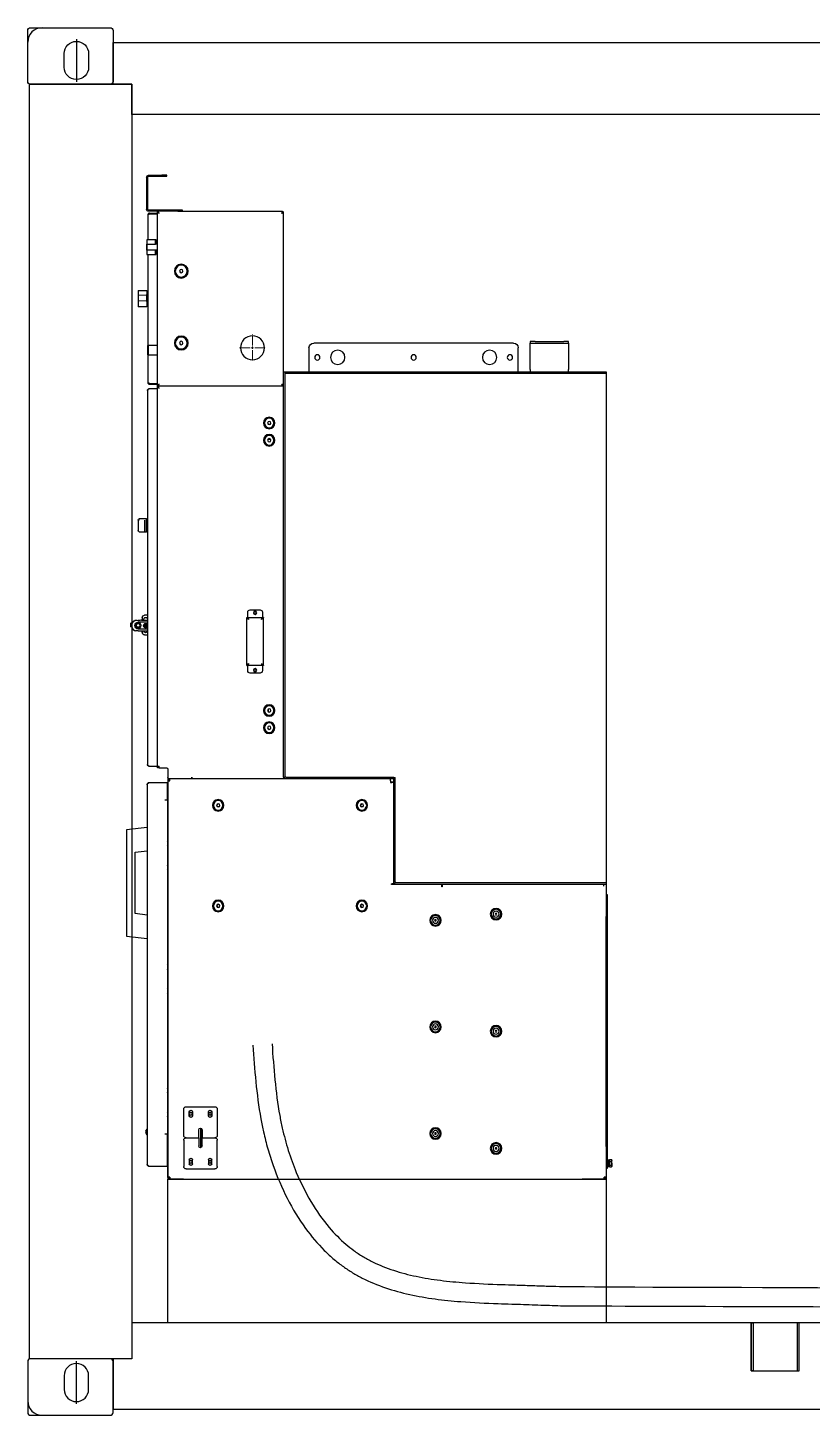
# Model space of a CAD drawing. Header units: millimetres. Extents: x 0 to 87554, y -20854 to 20404.
# Drawn here: x 18761 to 20399, y -11684 to -8788 of the extents above; entities that cross this region are included whole.
import ezdxf

# ---------------------------------------------------------------- set-up
doc = ezdxf.new("R2010")
doc.units = ezdxf.units.MM
doc.linetypes.add('CENTER2', pattern=[28.574999, 19.049999, -3.175, 3.175, -3.175])
doc.layers.get('0').update_dxf_attribs({"lineweight": 15})
for name, color, linetype, lineweight in [('AM_0', 7, 'Continuous', 30), ('THICK', 7, 'Continuous', 0), ('中心线', 1, 'CENTER2', 18)]:
    doc.layers.add(name, color=color, linetype=linetype, lineweight=lineweight)

# ---------------------------------------------------------------- blocks, each defined once
blk = doc.blocks.new('SW_CENTERMARKSYMBOL_0')
at = {"layer": '中心线', "color": 0}
for p, q in [((-5, 0), (-27.5, 0)), ((0, 0), (-2.5, 0)), ((0, 5), (0, 27.5)), ((0, 0), (0, 2.5)), ((0, 0), (0, -2.5)), ((0, 0), (2.5, 0)), ((5, 0), (27.5, 0)), ((0, -5), (0, -27.5))]:
    blk.add_line(p, q, dxfattribs=at)
blk = doc.blocks.new('yt4')
at = {"color": 87, "linetype": 'Continuous', "lineweight": 25}
for p, q in [((179, 385.5), (179, 387.5)), ((179, 387.5), (189, 387.5)), ((189, 385.5), (179, 385.5)), ((217, 387.5), (189, 387.5)), ((217, 385.5), (189, 385.5)), ((219, 383.5), (219, 316.5)), ((221, 383.5), (221, 316.5)), ((-65, -22.5), (-65, 310.4)), ((-65, 310.4), (-63, 310.4)), ((148.9, 312.5), (-62.9, 312.5)), ((-62.9, 312.5), (-62.9, 310.5)), ((146, 312.5), (146, 314.5)), ((146, 314.5), (156, 314.5)), ((156, 312.5), (148.9, 312.5)), ((156, 314.5), (217, 314.5)), ((156, 312.5), (217, 312.5)), ((196.9, 312), (196.9, 312.5)), ((199, 312.5), (199, -52.5)), ((199.2, 308.5), (199.2, 307)), ((214.7, 308.5), (199.2, 308.5)), ((214.7, 307), (199.2, 307)), ((199.2, 306.9), (199.2, 247.5)), ((214.7, 306.9), (199.2, 306.9)), ((214.7, 308.5), (214.7, 307)), ((218.2, 305), (218.2, 252.5)), ((199, 243.5), (202, 243.5)), ((199.2, 247.5), (200.9, 247.5)), ((199.2, 247.5), (199.2, 243.5)), ((200.9, 243.5), (200.9, 252.5)), ((200.9, 252.5), (202.9, 252.5)), ((202.9, 243.5), (202, 243.5)), ((202.9, 252.5), (202.9, 243.5)), ((202.9, 252.5), (216.4, 252.5)), ((216.4, 243.5), (202.9, 243.5)), ((216.4, 252.5), (220.4, 252.5)), ((220.4, 243.5), (216.4, 243.5)), ((220, 231.5), (220, 243.5)), ((220.4, 252.5), (220.4, 243.5)), ((220.4, 231.5), (220.4, 243.5)), ((199, 231.5), (202, 231.5)), ((199.2, 231.5), (199.2, 227.5)), ((199.2, 227.5), (199.2, 32.5)), ((200.9, 227.5), (199.2, 227.5)), ((200.9, 222.5), (200.9, 231.5)), ((202.9, 222.5), (200.9, 222.5)), ((202, 231.5), (202.9, 231.5)), ((202.9, 231.5), (202.9, 222.5)), ((202.9, 231.5), (216.4, 231.5)), ((216.4, 222.5), (202.9, 222.5)), ((216.4, 231.5), (220.4, 231.5)), ((220.4, 222.5), (216.4, 222.5)), ((218.2, 222.5), (218.2, 32.5)), ((220.4, 231.5), (220.4, 222.5)), ((220.2, 145), (218.2, 145)), ((238.2, 147), (220.2, 147)), ((220.2, 147), (220.2, 137.8)), ((238.2, 147), (238.2, 137.6)), ((199.2, 139.5), (199, 139.5)), ((199.2, 120.5), (199, 120.5)), ((199, 120.2), (199.2, 120.2)), ((199, 120.1), (199.2, 120.1)), ((199.2, 120.1), (199, 120.1)), ((199, 119.9), (199.2, 119.9)), ((220.2, 125.8), (220.2, 137.8)), ((220.2, 125.1), (220.2, 125.8)), ((220.2, 124.4), (220.2, 125.1)), ((220.2, 124.4), (220.2, 113)), ((237.6, 137.4), (221.6, 137.9)), ((237.6, 125.4), (221.6, 125.9)), ((238.2, 137.6), (238.2, 137.3)), ((238.2, 137.3), (238.2, 125.4)), ((238.2, 125.4), (238.2, 125.1)), ((238.2, 125.1), (238.2, 124.4)), ((238.2, 124.4), (238.2, 113)), ((218.2, 115), (220.2, 115)), ((220.2, 113), (238.2, 113)), ((-660, 37.5), (-660, 40.5)), ((-660, 40.5), (-650, 40.5)), ((-650, 37.5), (-660, 37.5)), ((-660, 37.5), (-660, 36)), ((-660, 36), (-660, -18)), ((-590, 40.5), (-650, 40.5)), ((-590, 37.5), (-650, 37.5)), ((-590, 40.5), (-580, 40.5)), ((-580, 37.5), (-590, 37.5)), ((-580, 40.5), (-580, 37.5)), ((-580, 36), (-580, 37.5)), ((-580, -18), (-580, 36)), ((-545, 37.5), (-128, 37.5)), ((199.2, 32.5), (214.7, 32.5)), ((199.2, 32.5), (199.2, 12.5)), ((214.7, 32.5), (218.2, 32.5)), ((216.7, 12.5), (216.7, 32.5)), ((218.2, 12.5), (218.2, 32.5)), ((-555, -16.5), (-555, 27.5)), ((-118, 27.5), (-118, -16.5)), ((199.2, 12.5), (199.2, -46.9)), ((214.7, 12.5), (199.2, 12.5)), ((218.2, 12.5), (214.7, 12.5)), ((218.2, 12.5), (218.2, -45)), ((-738, -22.5), (-738, -25.5)), ((-68, -22.5), (-738, -22.5)), ((-68, -25.5), (-738, -25.5)), ((-738, -25.5), (-738, -1089.5)), ((-660, -22.5), (-660, -18)), ((-580, -18), (-580, -22.5)), ((-555, -22.5), (-555, -16.5)), ((-118, -16.5), (-118, -22.5)), ((-68, -22.5), (-68, -25.5)), ((-68, -866.5), (-68, -22.5)), ((-65, -22.5), (-68, -22.5)), ((-65, -866.5), (-65, -22.5)), ((199.2, -5.5), (199, -5.5)), ((199, -11.5), (199.2, -11.5)), ((-65, -50.4), (-63, -50.4)), ((-65, -52.5), (196.9, -52.5)), ((-65, -868.5), (-65, -56.5)), ((-62.9, -50.5), (-62.9, -52.5)), ((-62.9, -52.5), (196.9, -52.5)), ((196.9, -51.9), (196.6, -52.2)), ((196.9, -51.8), (196.9, -52.5)), ((196.9, -53.2), (196.9, -52.5)), ((199, -52.5), (197, -52.5)), ((197, -52.5), (199, -52.5)), ((199, -52.5), (199, -846)), ((199, -57.9), (215.5, -57.9)), ((214.7, -46.9), (199.2, -46.9)), ((199.2, -48.5), (199.2, -47)), ((214.7, -47), (199.2, -47)), ((214.7, -48.5), (199.2, -48.5)), ((214.7, -47), (214.7, -48.5)), ((199, -58), (215.5, -58)), ((219, -61.4), (219, -61.5)), ((219, -61.5), (219, -842.5)), ((-36.6, -132.5), (-33.4, -132.5)), ((-32.3, -163.5), (-37.7, -163.5)), ((-33.4, -162.5), (-36.6, -162.5)), ((220.5, -334.5), (219, -334.5)), ((219, -334.5), (220.5, -334.5)), ((220.5, -335.4), (219, -335.4)), ((221, -346.2), (221, -329.5)), ((221, -356.5), (221, -346.2)), ((235.5, -329), (221.5, -329)), ((225, -332.3), (225, -356.3)), ((238.5, -332), (238.5, -334.3)), ((238.5, -334.3), (238.5, -353.8)), ((219, -351.5), (220.5, -351.5)), ((219, -351.5), (220.5, -351.5)), ((221.5, -357), (235.5, -357)), ((235.5, -356.9), (224.5, -356.9)), ((238.5, -353.8), (238.5, -354)), ((4.9, -519.5), (-15.9, -519.5)), ((-23, -635.5), (-23, -535.5)), ((-23, -535.5), (-21, -535.5)), ((-20.9, -524.5), (-20.9, -533.5)), ((-20.9, -533.5), (-20.9, -535.5)), ((9.9, -535.5), (-20.9, -535.5)), ((-20.9, -536.2), (-20.9, -535.5)), ((9.9, -533.5), (9.9, -524.5)), ((9.9, -535.5), (9.9, -533.5)), ((9.9, -535.5), (9.9, -536.2)), ((12, -535.5), (10, -535.5)), ((12, -635.5), (12, -535.5)), ((219, -530.8), (225, -530.8)), ((231.5, -540.8), (219, -540.8)), ((219, -545.3), (238.5, -545.3)), ((230, -535.8), (230, -540.8)), ((247.9, -543.3), (248.3, -543.3)), ((250, -546.3), (250.4, -546.3)), ((253.5, -547), (250.1, -545.9)), ((250.7, -547), (253.5, -547)), ((252, -548), (252.4, -548)), ((252.4, -548), (252.4, -549.2)), ((252.4, -549.2), (253.8, -549.2)), ((253.5, -549.2), (253.5, -547)), ((253.8, -552.7), (253.8, -549.2)), ((238.5, -559.3), (219, -559.3)), ((219, -563.8), (231.5, -563.8)), ((225, -571.8), (219, -571.8)), ((226.6, -550.5), (219.1, -550.5)), ((219.1, -552), (226.5, -552)), ((220, -554), (226, -554)), ((226.5, -552), (226.9, -552)), ((230, -563.8), (230, -566.8)), ((247.9, -561.3), (248.3, -561.3)), ((250, -558.3), (250.4, -558.3)), ((251.4, -555.7), (253.5, -555)), ((251.5, -555), (253.5, -555)), ((252, -554), (252.4, -554)), ((252.4, -552.7), (252.4, -554)), ((253.8, -552.7), (252.4, -552.7)), ((253.5, -555), (253.5, -552.7)), ((-23, -635.5), (-21, -635.5)), ((-20.9, -635), (-20.9, -635.5)), ((-20.9, -635.5), (9.9, -635.5)), ((-20.9, -635.5), (-20.9, -637.5)), ((9.9, -635.5), (9.9, -635)), ((9.9, -637.5), (9.9, -635.5)), ((12, -635.5), (10, -635.5)), ((-20.9, -637.5), (-20.9, -646.5)), ((-15.9, -651.5), (4.9, -651.5)), ((9.9, -646.5), (9.9, -637.5)), ((-33, -726.8), (-33, -732.2)), ((-65, -868.5), (-65, -872.5)), ((126.5, -868.5), (126.6, -868.5)), ((126.5, -872.5), (126.5, -868.5)), ((126.6, -868.5), (126.6, -872.5)), ((176.5, -852), (176.5, -869.5)), ((195, -849), (179.5, -849)), ((195, -849), (195, -846)), ((199, -846), (195, -846)), ((197.5, -847.4), (195, -847.4)), ((195, -847.5), (197.5, -847.5)), ((195, -849), (197.5, -849)), ((215.5, -846), (199, -846)), ((-295, -869.5), (-298, -869.5)), ((-298, -1086.5), (-298, -869.5)), ((-295, -1086.5), (-295, -869.5)), ((-295, -869.5), (-71, -869.5)), ((-295, -869.5), (-295, -872.5)), ((-295, -872.5), (-71, -872.5)), ((-295, -879.4), (-290, -879.4)), ((-295, -879.5), (-291, -879.5)), ((-288, -879.5), (-291, -879.5)), ((-290, -879.4), (-288, -879.4)), ((-288, -876.5), (-288, -872.5)), ((-288, -876.5), (-288, -879.5)), ((-71, -872.5), (126.6, -872.5)), ((-65, -872.5), (126.5, -872.5)), ((126.6, -869.4), (126.5, -869.4)), ((126.6, -872.5), (173.5, -872.5)), ((172.5, -876.5), (172.5, -872.5)), ((172.5, -874.5), (174.4, -874.5)), ((176.5, -876.5), (172.5, -876.5)), ((174.4, -874.5), (174.4, -872.5)), ((174.5, -873), (174.4, -873)), ((174.5, -872.5), (174.5, -876.5)), ((174.5, -872.5), (176.5, -872.5)), ((176.5, -872.5), (176.5, -876.5)), ((176.5, -876.5), (176.5, -1703.5)), ((177.5, -915.9), (177.5, -880.4)), ((177.5, -880.4), (216, -880.4)), ((220, -884.4), (220, -1676.4)), ((176.5, -918.5), (177.5, -918.5)), ((177.5, -920.5), (176.5, -920.5)), ((182.5, -915.9), (177.5, -915.9)), ((177.5, -916.4), (177.5, -1613.4)), ((177.5, -916.4), (179.6, -916.4)), ((179.6, -916.4), (182.5, -916.4)), ((182.5, -916.4), (182.5, -915.9)), ((220, -973.4), (263, -978.4)), ((263, -978.4), (263, -1200.4)), ((177.5, -1003.2), (176.5, -1001.3)), ((176.5, -1013.7), (177.5, -1011.8)), ((177.5, -1020), (176.5, -1020)), ((245, -1025.4), (220, -1022.4)), ((245, -1153.4), (245, -1025.4)), ((176.5, -1045), (177.5, -1045)), ((177.5, -1053.2), (176.5, -1051.3)), ((176.5, -1063.7), (177.5, -1061.8)), ((-738.1, -1096.5), (-738.1, -1133.5)), ((-738, -1089.5), (-738, -1092.5)), ((-738, -1089.5), (-301, -1089.5)), ((-738, -1092.5), (-738, -1703.5)), ((-738, -1092.5), (-301, -1092.5)), ((-734, -1092.5), (-733, -1092.5)), ((-733, -1092.5), (-733, -1096.5)), ((-396, -1092.5), (-396, -1096.5)), ((-396, -1096.5), (-396, -1097.5)), ((-396, -1097.5), (-395, -1097.5)), ((-395, -1096.6), (-395.9, -1097.5)), ((-395, -1097.5), (-395, -1092.5)), ((-395, -1092.5), (-290, -1092.5)), ((-295, -1091.5), (-295, -1086.5)), ((-295, -1092.5), (-295, -1091.5)), ((-295, -1091.5), (-291, -1091.5)), ((-290, -1091.5), (-291, -1091.5)), ((-290, -1092.5), (-290, -1091.5)), ((-741.1, -1114.5), (-738.1, -1114.5)), ((-741.1, -1159.6), (-741.1, -1114.5)), ((-738.1, -1133.5), (-738.1, -1159.6)), ((-738.1, -1140.4), (-738, -1141.1)), ((220, -1156.4), (245, -1153.4)), ((-738.1, -1159.6), (-741.1, -1159.6)), ((-741.1, -1639.5), (-741.1, -1159.6)), ((-738.1, -1639.5), (-738.1, -1159.6)), ((263, -1200.4), (220, -1205.4)), ((177.5, -1260.7), (176.5, -1258.8)), ((176.5, -1271.2), (177.5, -1269.3)), ((177.5, -1277.5), (176.5, -1277.5)), ((176.5, -1302.5), (177.5, -1302.5)), ((177.5, -1310.7), (176.5, -1308.8)), ((176.5, -1321.2), (177.5, -1319.3)), ((177.5, -1518.2), (176.5, -1516.3)), ((176.5, -1528.7), (177.5, -1526.8)), ((73.5, -1561.5), (73.5, -1616.5)), ((138.5, -1556.5), (78.5, -1556.5)), ((143.5, -1616.5), (143.5, -1561.5)), ((177.5, -1535), (176.5, -1535)), ((176.5, -1560), (177.5, -1560)), ((85, -1567.5), (85, -1575.5)), ((92, -1575.5), (92, -1567.5)), ((125, -1567.5), (125, -1575.5)), ((132, -1575.5), (132, -1567.5)), ((177.5, -1568.2), (176.5, -1566.3)), ((176.5, -1578.7), (177.5, -1576.8)), ((105, -1621.5), (78.5, -1621.5)), ((105, -1604.5), (105, -1621.5)), ((105, -1638.5), (105, -1621.5)), ((105.5, -1640.3), (105.5, -1606.5)), ((107.5, -1601.5), (107.5, -1601.1)), ((107.5, -1641.5), (107.5, -1601.5)), ((112, -1621.5), (112, -1604.5)), ((112, -1621.5), (112, -1638.5)), ((138.5, -1621.5), (112, -1621.5)), ((179.6, -1613.4), (177.5, -1613.4)), ((177.5, -1680.4), (177.5, -1613.9)), ((177.5, -1613.9), (182.5, -1613.9)), ((182.5, -1613.4), (179.6, -1613.4)), ((182.5, -1613.9), (182.5, -1613.4)), ((222.4, -1607.6), (220, -1603.2)), ((220, -1615.6), (222.4, -1611.2)), ((222.4, -1607.6), (222.4, -1611.2)), ((-741.1, -1684.6), (-741.1, -1639.5)), ((-741.1, -1639.5), (-738.1, -1639.5)), ((-738.1, -1639.5), (-738.1, -1665.5)), ((73.5, -1681.5), (73.5, -1626.5)), ((107.5, -1641.9), (107.5, -1641.5)), ((143.5, -1626.5), (143.5, -1681.5)), ((176.5, -1632.5), (177.5, -1632.5)), ((176.5, -1632.6), (177.5, -1632.6)), ((176.5, -1634.6), (177.5, -1634.6)), ((176.6, -1703.6), (176.6, -1638.7)), ((-749.7, -1667), (-750.1, -1668.1)), ((-750.1, -1668.9), (-749.7, -1667)), ((-750.1, -1668.1), (-750.1, -1668.9)), ((-749.7, -1670.8), (-750.1, -1668.9)), ((-750.1, -1674.6), (-750.1, -1668.9)), ((-750.1, -1674.6), (-750.1, -1680.2)), ((-750.1, -1680.2), (-749.7, -1678.3)), ((-745.4, -1667), (-749.7, -1667)), ((-745.4, -1670.8), (-749.7, -1670.8)), ((-745.4, -1678.3), (-749.7, -1678.3)), ((-745.4, -1667), (-745.4, -1670.8)), ((-744.8, -1668.8), (-745.4, -1668.2)), ((-745.4, -1670.8), (-745.4, -1678.3)), ((-745.4, -1678.3), (-745.4, -1682.1)), ((-744.8, -1668.1), (-744.8, -1668.2)), ((-744.8, -1681), (-744.8, -1668.2)), ((-741.1, -1666.6), (-742.7, -1666.6)), ((-742.7, -1674.6), (-742.7, -1666.6)), ((-742.7, -1682.6), (-742.7, -1674.6)), ((-738, -1659), (-738.1, -1659.6)), ((-738.1, -1665.5), (-738.1, -1703.6)), ((85, -1675.5), (85, -1667.5)), ((92, -1667.5), (92, -1675.5)), ((125, -1675.5), (125, -1667.5)), ((132, -1667.5), (132, -1675.5)), ((-749.7, -1682.1), (-750.1, -1680.2)), ((-750.1, -1680.2), (-750.1, -1681.1)), ((-750.1, -1681.1), (-749.7, -1682.1)), ((-745.4, -1682.1), (-749.7, -1682.1)), ((-745.4, -1680.9), (-744.8, -1680.3)), ((-744.8, -1681), (-742.7, -1681)), ((-742.7, -1682.6), (-741.1, -1682.6)), ((-738.1, -1684.6), (-741.1, -1684.6)), ((-738, -1703.5), (-734, -1703.5)), ((-738, -1703.5), (-738, -1707.5)), ((-736, -1707.5), (-738, -1707.5)), ((-736, -1707.5), (-736, -1703.5)), ((-736, -1707.1), (-735.9, -1707.1)), ((-735.9, -1705.5), (-735.9, -1707.5)), ((-734, -1705.5), (-735.9, -1705.5)), ((-734, -1707.5), (-735.9, -1707.5)), ((-734.7, -1707.5), (-734.1, -1707.6)), ((-734.1, -1707.6), (-688.1, -1707.6)), ((-734, -1707.5), (-734, -1703.5)), ((172.5, -1707.5), (-734, -1707.5)), ((-688.1, -1707.6), (-688.1, -1707.5)), ((138.5, -1686.5), (78.5, -1686.5)), ((138.6, -1707.6), (138.6, -1707.5)), ((143.6, -1707.6), (138.6, -1707.6)), ((143.6, -1707.6), (172.6, -1707.6)), ((172.5, -1703.5), (172.5, -1707.5)), ((172.5, -1703.5), (176.5, -1703.5)), ((172.5, -1705.5), (174.4, -1705.5)), ((172.5, -1707.5), (174.4, -1707.5)), ((173.5, -1705.4), (173.5, -1704.5)), ((174.4, -1705.5), (174.4, -1707.5)), ((174.4, -1707.2), (174.5, -1707.1)), ((174.4, -1707.5), (174.5, -1707.5)), ((174.5, -1703.5), (174.5, -1707.5)), ((174.5, -1707.5), (176.5, -1707.5)), ((176.5, -1703.5), (176.5, -1707.5)), ((216, -1680.4), (177.5, -1680.4))]:
    blk.add_line(p, q, dxfattribs=at)
at = {"color": 87, "linetype": 'Continuous', "lineweight": 25, "flags": 128}
for points in [[(-61, 308.5), (-61, 308.5)], [(-62.4, -49.9), (-62.4, -49.9), (-62.2, -50.1)], [(-61, -48.5), (-61, -48.5)], [(220.8, -334.4), (220.8, -334.4), (220.7, -334.4)], [(176.5, -917.9), (177, -918.1), (177.5, -918.3)], [(-738, -1095.6), (-738, -1095.7), (-738.1, -1096.5)], [(177.5, -1634.9), (177.1, -1635), (176.5, -1635.3)], [(-738.1, -1703.6), (-738, -1704.3), (-738, -1704.4)], [(172.6, -1707.6), (173.4, -1707.5), (173.5, -1707.5)], [(176.5, -1704.5), (176.5, -1704.4), (176.6, -1703.6)]]:
    blk.add_lwpolyline(points, dxfattribs=at)
at = {"color": 87, "linetype": 'Continuous', "lineweight": 25}
for centre, radius in [((148.5, 187.5), 14.5), ((148.5, 187.5), 12.5), ((148.5, 187.5), 3.5), ((0, 27.5), 25), ((148.5, 37.5), 14.5), ((148.5, 37.5), 12.5), ((148.5, 37.5), 3.5), ((-537.5, 7.5), 5.5), ((-495, 7.5), 15), ((-336.5, 7.5), 5.5), ((-178, 7.5), 15), ((-135.5, 7.5), 5.5), ((-35, -129.5), 12), ((-35, -129.5), 10), ((-35, -129.5), 3.4), ((-35, -165.5), 12), ((-35, -165.5), 10), ((-35, -165.5), 3.4), ((-5.5, -525.5), 3.5), ((-5.5, -525.5), 2.65), ((238.5, -552.3), 6), ((238.5, -552.3), 4.5), ((238.5, -552.3), 4), ((-5.5, -645.5), 3.5), ((-5.5, -645.5), 2.65), ((-35, -729.5), 12), ((-35, -729.5), 10), ((-35, -729.5), 3.4), ((-35, -765.5), 12), ((-35, -765.5), 10), ((-35, -765.5), 3.4), ((-228.5, -927.5), 12), ((-228.5, -927.5), 10), ((-228.5, -927.5), 3.4), ((71.5, -927.5), 12), ((71.5, -927.5), 10), ((71.5, -927.5), 3.4), ((-228.5, -1137.5), 12), ((-228.5, -1137.5), 10), ((71.5, -1137.5), 12), ((71.5, -1137.5), 10), ((-508.5, -1154.5), 12), ((-508.5, -1154.5), 10), ((-508.5, -1154.5), 6.17), ((-508.5, -1154.5), 1.8), ((-382, -1167.5), 12), ((-382, -1167.5), 10), ((-228.5, -1137.5), 3.4), ((71.5, -1137.5), 3.4), ((-382, -1167.5), 6.18), ((-382, -1167.5), 1.8), ((-508.5, -1399), 12), ((-508.5, -1399), 10), ((-382, -1390), 12), ((-382, -1390), 10), ((-382, -1390), 6.18), ((-382, -1390), 1.8), ((-508.5, -1399), 6.18), ((-508.5, -1399), 1.8), ((88.5, -1571.5), 2.65), ((128.5, -1571.5), 2.65), ((-382, -1612.5), 12), ((-382, -1612.5), 10), ((-382, -1612.5), 6.17), ((-382, -1612.5), 1.8), ((-508.5, -1643.5), 12), ((-508.5, -1643.5), 10), ((-508.5, -1643.5), 6.17), ((-508.5, -1643.5), 1.8), ((88.5, -1671.5), 2.65), ((128.5, -1671.5), 2.65)]:
    blk.add_circle(centre, radius, dxfattribs=at)
for centre, radius, start, end in [((217, 383.5), 4, 0, 90), ((217, 383.5), 2, 0, 90), ((-61, 308.5), 4, 119.4109, 150.5273), ((217, 316.5), 2, 270, 0), ((217, 316.5), 4, 270, 0), ((221.2, 131.8), 6.09, 85.6985, 99.0332), ((221.2, 119.8), 6.09, 85.6985, 99.0332), ((237.7, 135.5), 1.9, 75.4085, 93.2095), ((237.7, 123.5), 1.9, 75.4085, 93.2095), ((-545, 27.5), 10, 90, 180), ((-128, 27.5), 10, 0, 90), ((-61, -48.5), 4, 209.4109, 240.5273), ((221.5, -329.5), 0.5, 90, 180), ((235.5, -332), 3, 0, 90), ((220.5, -352), 0.5, 63.7767, 90), ((220.5, -352), 0.5, 0, 40.1765), ((221.5, -356.5), 0.5, 180, 270), ((235.5, -354), 3, 270, 0), ((-15.9, -524.5), 5, 90, 180), ((4.9, -524.5), 5, 0, 90), ((223, -539.3), 4, 90, 202.5004), ((222.5, -552.3), 4.75, 270, 137.4631), ((222.5, -552.3), 4.5, 218.9424, 90), ((222.5, -552.3), 4.5, 90, 141.0576), ((223, -551.3), 4, 135.4308, 352.8152), ((223, -539.3), 4, 337.4996, 90), ((225, -535.8), 5, 0, 90), ((238, -512.6), 29, 256.941, 270.9691), ((238.5, -552.3), 7, 270.0003, 90), ((238.5, -552.3), 13, 297.7958, 62.2042), ((238.5, -552.3), 13.3, 26.8161, 42.5857), ((238.5, -552.3), 13.3, 333.1839, 26.8161), ((240.5, -542), 13, 326.9648, 332.5136), ((240.5, -542), 13.3, 325.7408, 333.1839), ((222.5, -552.3), 4.75, 222.5369, 270), ((223, -563.3), 4, 187.6251, 352.3749), ((225, -566.8), 5, 270, 0), ((238, -592.1), 29, 89.0308, 103.059), ((238.5, -552.3), 13.3, 317.4143, 333.1839), ((240.5, -560), 13, 27.4864, 30.0751), ((240.5, -560), 13.3, 26.8161, 31.9513), ((-15.9, -646.5), 5, 180, 270), ((4.9, -646.5), 5, 270, 0), ((-71, -866.5), 3, 270, 0), ((-71, -866.5), 6, 270, 0), ((179.5, -852), 3, 90, 180), ((197.5, -847.5), 1.55, 270, 69.3065), ((197.5, -847.5), 0.05, 270, 90), ((172.5, -876.5), 2, 0, 90), ((173.5, -869.5), 3, 270, 0), ((-230, -927.4), 3.5, 0, 69.906), ((70, -927.4), 3.5, 0, 69.9061), ((178.5, -914.4), 2, 180, 270), ((-230, -927.4), 3.5, 282.4658, 0), ((70, -927.4), 3.5, 282.4657, 0), ((-301, -1086.5), 6, 270, 0), ((-301, -1086.5), 3, 270, 0), ((-230, -1137.4), 3.5, 282.4661, 0), ((-230, -1137.4), 3.5, 0, 69.9057), ((70, -1137.4), 3.5, 282.4658, 0), ((70, -1137.4), 3.5, 0, 69.9061), ((78.5, -1561.5), 5, 90, 180), ((138.5, -1561.5), 5, 0, 90), ((88.5, -1567.5), 3.5, 0, 180), ((88.5, -1575.5), 3.5, 180, 0), ((128.5, -1567.5), 3.5, 0, 180), ((128.5, -1575.5), 3.5, 180, 0), ((78.5, -1616.5), 5, 180, 270), ((78.5, -1626.5), 5, 90, 180), ((108.5, -1604.5), 3.5, 0, 180), ((102.5, -1606.5), 3, 0, 33.5573), ((108.5, -1606.5), 3, 109.4712, 180), ((138.5, -1616.5), 5, 270, 0), ((138.5, -1626.5), 5, 0, 90), ((108.5, -1638.5), 3.5, 180, 0), ((178.6, -1638.7), 2, 123.367, 180), ((88.5, -1667.5), 3.5, 0, 180), ((88.5, -1675.5), 3.5, 180, 0), ((128.5, -1667.5), 3.5, 0, 180), ((128.5, -1675.5), 3.5, 180, 0), ((-734.1, -1703.6), 2, 198.1949, 257.1614), ((-732, -1701.5), 4, 210, 240), ((78.5, -1681.5), 5, 180, 270), ((138.5, -1681.5), 5, 270, 0), ((170.5, -1701.5), 4, 300, 330), ((172.6, -1703.6), 2, 288.1949, 341.8051)]:
    blk.add_arc(centre, radius, start, end, dxfattribs=at)
for centre, major_axis, ratio, start_param, end_param in [((240, -546.1), (29, 0), 0.333333, 4.584077, 4.729306), ((-742.7, -1674.6), (11.2, 0), 0.57735, 1.570796, 1.760193), ((-744.8, -1674.6), (11.2, 0), 0.57735, 1.476541, 1.570796)]:
    blk.add_ellipse(centre, major_axis=major_axis, ratio=ratio, start_param=start_param, end_param=end_param, dxfattribs=at)
for points, knots in [([(-61, 308.5), (-61.5, 308.7), (-62.5, 309.2), (-63.8, 309.9), (-64.7, 310.3), (-65, 310.4), (-65, 310.4), (-65, 310.4)], [0, 0, 0, 0, 0.251059, 0.500572, 0.731831, 0.931564, 1, 1, 1, 1]), ([(-61, 308.5), (-61.3, 308.8), (-61.8, 309.3), (-62.4, 309.9), (-62.8, 310.2), (-63, 310.4), (-63, 310.4), (-63, 310.4)], [0, 0, 0, 0, 0.339008, 0.562761, 0.737397, 0.91269, 1, 1, 1, 1]), ([(-62.9, 312.5), (-62.9, 312.5), (-62.9, 312.4), (-62.8, 312.2), (-62.6, 311.8), (-62.3, 311.1), (-61.8, 310.1), (-61.3, 309.1), (-61, 308.5)], [0, 0, 0, 0, 0.133551, 0.261133, 0.383398, 0.501077, 0.708285, 1, 1, 1, 1]), ([(-62.9, 310.5), (-62.9, 310.5), (-62.9, 310.5), (-62.8, 310.3), (-62.6, 310.1), (-62.3, 309.8), (-61.8, 309.3), (-61.3, 308.8), (-61, 308.5)], [0, 0, 0, 0, 0.118005, 0.233085, 0.347311, 0.462826, 0.680232, 1, 1, 1, 1]), ([(199, 312.5), (198.9, 312.2), (198.8, 311.5), (197.9, 310.5), (196.5, 309.5), (195.5, 308.8), (195, 308.5)], [0, 0, 0, 0, 0.2546461, 0.5095426, 0.7644403, 1, 1, 1, 1]), ([(195, 308.5), (195.2, 309), (195.5, 310.1), (196, 311.4), (196.4, 312.3), (196.7, 312.4), (196.9, 312.5)], [0, 0, 0, 0, 0.249994, 0.499998, 0.750001, 1, 1, 1, 1]), ([(197, 312.5), (196.9, 312), (196.8, 311.1), (196, 309.8), (195.3, 308.9), (195, 308.5)], [0, 0, 0, 0, 0.348133, 0.697536, 1, 1, 1, 1]), ([(195, 308.5), (195.2, 308.8), (195.5, 309.3), (195.9, 309.8), (196.1, 310), (196.1, 310.1)], [0, 0, 0, 0, 0.414473, 0.828977, 1, 1, 1, 1]), ([(214.7, 308.5), (215.1, 308.5), (216, 308.4), (217.2, 307.6), (218, 306.4), (218.1, 305.5), (218.2, 305)], [0, 0, 0, 0, 0.236065, 0.490914, 0.745799, 1, 1, 1, 1]), ([(214.7, 307), (215.1, 307), (215.6, 306.9), (215.9, 306.6), (216, 306.4)], [0, 0, 0, 0, 0.690402, 1, 1, 1, 1]), ([(218.2, 305), (218.1, 305.2), (218, 305.5), (217.2, 306), (216.1, 306.4), (215.2, 306.7), (214.7, 306.9)], [0, 0, 0, 0, 0.250006, 0.499997, 0.749994, 1, 1, 1, 1]), ([(-65, -50.4), (-65, -50.4), (-64.9, -50.4), (-64.6, -50.2), (-63.8, -49.9), (-62.9, -49.4), (-61.9, -49), (-61.3, -48.7), (-61, -48.5)], [0, 0, 0, 0, 0.1423, 0.272829, 0.499434, 0.697797, 0.835971, 1, 1, 1, 1]), ([(-63, -50.4), (-63, -50.4), (-63, -50.4), (-62.8, -50.2), (-62.6, -50.1), (-62.3, -49.8), (-61.8, -49.3), (-61.3, -48.8), (-61, -48.5)], [0, 0, 0, 0, 0.126474, 0.244617, 0.355888, 0.462064, 0.67059, 1, 1, 1, 1]), ([(-61, -48.5), (-61.1, -49), (-61.4, -49.9), (-61.9, -51.2), (-62.3, -52.1), (-62.7, -52.5), (-62.9, -52.5), (-62.9, -52.5)], [0, 0, 0, 0, 0.224623, 0.44927, 0.673932, 0.898579, 1, 1, 1, 1]), ([(-61, -48.5), (-61.2, -48.8), (-61.5, -49.3), (-62, -50), (-62.5, -50.4), (-62.8, -50.5), (-62.9, -50.5)], [0, 0, 0, 0, 0.2772969, 0.5297119, 0.7820647, 1, 1, 1, 1]), ([(196.9, -52.5), (196.8, -52.5), (196.5, -52.4), (196, -51.6), (195.6, -50.5), (195.3, -49.4), (195.1, -48.7), (195, -48.5)], [0, 0, 0, 0, 0.224325, 0.448684, 0.67304, 0.897407, 1, 1, 1, 1]), ([(195, -48.5), (195.5, -48.8), (196.6, -49.5), (197.9, -50.5), (198.8, -51.5), (198.9, -52.2), (199, -52.5)], [0, 0, 0, 0, 0.249993, 0.499995, 0.75, 1, 1, 1, 1]), ([(195, -48.5), (195.3, -48.8), (195.8, -49.5), (196.4, -50.5), (196.9, -51.5), (197, -52.2), (197, -52.5)], [0, 0, 0, 0, 0.249999, 0.5, 0.750001, 1, 1, 1, 1]), ([(196.1, -50.1), (196.1, -50), (195.8, -49.8), (195.4, -49.2), (195.1, -48.7), (195, -48.5)], [0, 0, 0, 0, 0.221338, 0.637638, 1, 1, 1, 1]), ([(195, -56.5), (195.1, -56), (195.4, -55.1), (195.9, -53.9), (196.3, -52.9), (196.6, -52.5), (196.8, -52.5), (196.9, -52.5)], [0, 0, 0, 0, 0.224323, 0.448684, 0.673049, 0.897405, 1, 1, 1, 1]), ([(199, -52.5), (198.9, -52.8), (198.8, -53.5), (197.9, -54.5), (196.6, -55.5), (195.5, -56.2), (195, -56.5)], [0, 0, 0, 0, 0.249998, 0.500005, 0.750007, 1, 1, 1, 1]), ([(197, -52.5), (197, -52.8), (196.9, -53.5), (196.4, -54.5), (195.8, -55.5), (195.3, -56.2), (195, -56.5)], [0, 0, 0, 0, 0.249994, 0.5, 0.750001, 1, 1, 1, 1]), ([(195, -56.5), (195.2, -56.2), (195.5, -55.7), (195.9, -55.1), (196.1, -54.9), (196.1, -54.9)], [0, 0, 0, 0, 0.463365, 0.881533, 1, 1, 1, 1]), ([(218.2, -45), (218.2, -45.4), (218.1, -46.3), (217.3, -47.5), (216.1, -48.3), (215.2, -48.4), (214.7, -48.5)], [0, 0, 0, 0, 0.238478, 0.493327, 0.748218, 1, 1, 1, 1]), ([(214.7, -46.9), (215.2, -46.7), (216.1, -46.4), (217.2, -45.9), (218, -45.5), (218.1, -45.2), (218.2, -45)], [0, 0, 0, 0, 0.250005, 0.500004, 0.749995, 1, 1, 1, 1]), ([(216, -46.4), (215.9, -46.5), (215.6, -46.9), (215.1, -47), (214.7, -47)], [0, 0, 0, 0, 0.244674, 1, 1, 1, 1]), ([(215.5, -58), (216, -58.3), (216.9, -58.9), (218, -59.8), (218.8, -60.6), (218.9, -61.2), (219, -61.5)], [0, 0, 0, 0, 0.250006, 0.500007, 0.750002, 1, 1, 1, 1]), ([(219, -61.5), (219, -61.1), (218.9, -60.3), (218.2, -59.2), (217.2, -58.4), (216.2, -58), (215.7, -58), (215.5, -58)], [0, 0, 0, 0, 0.227182, 0.45442, 0.681668, 0.908922, 1, 1, 1, 1]), ([(220.5, -334.5), (220.5, -334.5), (220.6, -334.5), (220.7, -334.5), (220.8, -334.4), (220.9, -334.3), (221, -334.2), (221, -334.1), (221, -334)], [0, 0, 0, 0, 0.136363, 0.199773, 0.365084, 0.592455, 0.801506, 1, 1, 1, 1]), ([(221, -335.1), (221, -335.1), (221, -335.2), (221, -335.2), (220.8, -335.3), (220.7, -335.3), (220.6, -335.4), (220.5, -335.4), (220.5, -335.4)], [0, 0, 0, 0, 0.178086, 0.45202, 0.635639, 0.800974, 0.961063, 1, 1, 1, 1]), ([(221, -334), (221, -334.1), (221, -334.2), (220.9, -334.3), (220.8, -334.4), (220.7, -334.5), (220.7, -334.5)], [0, 0, 0, 0, 0.274931, 0.564488, 0.879406, 1, 1, 1, 1]), ([(235.5, -331.3), (235.6, -331.3), (236.1, -331.3), (237, -331.6), (237.8, -332.3), (238.4, -333.2), (238.5, -333.9), (238.5, -334.3)], [0, 0, 0, 0, 0.093074, 0.30299, 0.527694, 0.765107, 1, 1, 1, 1]), ([(221, -352), (221, -351.9), (221, -351.8), (220.9, -351.7), (220.8, -351.6), (220.7, -351.6), (220.7, -351.6)], [0, 0, 0, 0, 0.275751, 0.566287, 0.88215, 1, 1, 1, 1]), ([(-23, -535.5), (-22.9, -535.8), (-22.8, -536.5), (-21.9, -537.5), (-20.6, -538.5), (-19.5, -539.2), (-19, -539.5)], [0, 0, 0, 0, 0.250001, 0.499997, 0.749999, 1, 1, 1, 1]), ([(-21, -535.5), (-21, -535.8), (-20.9, -536.5), (-20.4, -537.5), (-19.8, -538.5), (-19.3, -539.2), (-19, -539.5)], [0, 0, 0, 0, 0.249999, 0.499998, 0.749993, 1, 1, 1, 1]), ([(-19, -539.5), (-19.1, -539), (-19.4, -538.1), (-19.9, -536.9), (-20.3, -535.9), (-20.6, -535.5), (-20.8, -535.5), (-20.9, -535.5)], [0, 0, 0, 0, 0.2243237, 0.4486838, 0.6730434, 0.8973973, 1, 1, 1, 1]), ([(-19, -539.5), (-19.2, -539.2), (-19.5, -538.7), (-19.9, -538.1), (-20.1, -537.9), (-20.2, -537.9)], [0, 0, 0, 0, 0.456178, 0.867827, 1, 1, 1, 1]), ([(9.9, -535.5), (9.8, -535.5), (9.5, -535.6), (9, -536.4), (8.6, -537.5), (8.3, -538.6), (8.1, -539.3), (8, -539.5)], [0, 0, 0, 0, 0.224319, 0.448684, 0.673045, 0.897402, 1, 1, 1, 1]), ([(8, -539.5), (8.3, -539.2), (8.8, -538.5), (9.4, -537.5), (9.9, -536.5), (10, -535.8), (10, -535.5)], [0, 0, 0, 0, 0.249996, 0.499995, 0.749998, 1, 1, 1, 1]), ([(8, -539.5), (8.5, -539.2), (9.6, -538.5), (10.9, -537.5), (11.8, -536.5), (11.9, -535.8), (12, -535.5)], [0, 0, 0, 0, 0.250003, 0.500007, 0.749997, 1, 1, 1, 1]), ([(9.2, -537.9), (9.1, -538), (8.8, -538.2), (8.4, -538.8), (8.1, -539.3), (8, -539.5)], [0, 0, 0, 0, 0.228104, 0.640755, 1, 1, 1, 1]), ([(244.6, -540.8), (243.6, -541), (241.6, -541.4), (239.5, -541.5), (238.5, -541.6)], [0, 0, 0, 0, 0.494812, 1, 1, 1, 1]), ([(238.5, -563.1), (239.5, -563.1), (241.6, -563.2), (243.6, -563.6), (244.6, -563.8)], [0, 0, 0, 0, 0.494139, 1, 1, 1, 1]), ([(-19, -631.5), (-19.5, -631.8), (-20.6, -632.5), (-21.9, -633.5), (-22.8, -634.5), (-22.9, -635.2), (-23, -635.5)], [0, 0, 0, 0, 0.254651, 0.509542, 0.764435, 1, 1, 1, 1]), ([(-19, -631.5), (-19.4, -632), (-20.1, -632.9), (-20.9, -634.2), (-21, -635.1), (-21, -635.5)], [0, 0, 0, 0, 0.348139, 0.697526, 1, 1, 1, 1]), ([(-20.9, -635.5), (-20.7, -635.4), (-20.4, -635.3), (-20, -634.4), (-19.5, -633.1), (-19.2, -632), (-19, -631.5)], [0, 0, 0, 0, 0.250006, 0.499996, 0.749999, 1, 1, 1, 1]), ([(-20.1, -633.1), (-20.1, -633), (-19.9, -632.8), (-19.5, -632.3), (-19.2, -631.8), (-19, -631.5)], [0, 0, 0, 0, 0.171044, 0.585516, 1, 1, 1, 1]), ([(8, -631.5), (8.2, -632), (8.5, -633.1), (8.9, -634.4), (9.4, -635.3), (9.7, -635.4), (9.9, -635.5)], [0, 0, 0, 0, 0.2500019, 0.5000013, 0.7499985, 1, 1, 1, 1]), ([(8, -631.5), (8.2, -631.8), (8.5, -632.3), (8.8, -632.8), (9.1, -633), (9.1, -633.1)], [0, 0, 0, 0, 0.4249889, 0.8499363, 1, 1, 1, 1]), ([(12, -635.5), (11.9, -635.2), (11.8, -634.5), (10.9, -633.5), (9.5, -632.5), (8.5, -631.8), (8, -631.5)], [0, 0, 0, 0, 0.254652, 0.509543, 0.764441, 1, 1, 1, 1]), ([(10, -635.5), (9.9, -635), (9.8, -634.1), (9, -632.8), (8.3, -631.9), (8, -631.5)], [0, 0, 0, 0, 0.348138, 0.697527, 1, 1, 1, 1]), ([(219, -842.5), (218.9, -842.8), (218.8, -843.4), (218, -844.2), (216.9, -845.1), (216, -845.7), (215.5, -846)], [0, 0, 0, 0, 0.249998, 0.499993, 0.749994, 1, 1, 1, 1]), ([(215.5, -846), (215.9, -846), (216.7, -845.9), (217.8, -845.2), (218.6, -844.2), (219, -843.2), (219, -842.7), (219, -842.5)], [0, 0, 0, 0, 0.227183, 0.454438, 0.681674, 0.90892, 1, 1, 1, 1]), ([(220, -884.4), (219.9, -884.1), (219.8, -883.4), (218.9, -882.4), (217.6, -881.4), (216.5, -880.7), (216, -880.4)], [0, 0, 0, 0, 0.249997, 0.499999, 0.749997, 1, 1, 1, 1]), ([(216, -880.4), (216.5, -880.4), (217.4, -880.5), (218.6, -881.3), (219.6, -882.4), (220, -883.5), (220, -884.2), (220, -884.4)], [0, 0, 0, 0, 0.224329, 0.448683, 0.673045, 0.897404, 1, 1, 1, 1]), ([(-750.1, -1674.6), (-750, -1673.3), (-750, -1672.1), (-749.7, -1670.8), (-749.7, -1670.8)], [0, 0, 0, 0, 0.973014, 1, 1, 1, 1]), ([(-749.7, -1678.3), (-749.8, -1678), (-750, -1676.7), (-750.1, -1675.5), (-750.1, -1674.6)], [0, 0, 0, 0, 0.253072, 1, 1, 1, 1]), ([(216, -1680.4), (216.5, -1680.1), (217.6, -1679.4), (218.9, -1678.4), (219.8, -1677.4), (219.9, -1676.7), (220, -1676.4)], [0, 0, 0, 0, 0.250006, 0.500001, 0.750009, 1, 1, 1, 1]), ([(220, -1676.4), (220, -1676.9), (219.9, -1677.8), (219.1, -1679), (218, -1679.9), (216.9, -1680.4), (216.2, -1680.4), (216, -1680.4)], [0, 0, 0, 0, 0.2233427, 0.446736, 0.6701265, 0.8935022, 1, 1, 1, 1])]:
    blk.add_open_spline(points, degree=3, knots=knots, dxfattribs=at)
at = {"layer": '中心线', "color": 87}
blk.add_blockref('SW_CENTERMARKSYMBOL_0', (0, 27.5), dxfattribs=at)

msp = doc.modelspace()

# ---------------------------------------------------------------- linework, layer by layer
at = {"color": 5, "lineweight": -3}
msp.add_lwpolyline([(19053.836, -11190.97), (19968.336, -11190.97), (19968.336, -11490.97), (19053.836, -11490.97)], close=True, dxfattribs=at)
at = {"color": 1, "lineweight": -3}
for points in [[(20371.336, -11490.968), (20271.336, -11490.968), (20271.336, -11590.968), (20371.336, -11590.968)], [(20271.336, -11490.968), (20275.336, -11490.968), (20275.336, -11590.968), (20271.336, -11590.968)], [(20371.336, -11490.968), (20367.336, -11490.968), (20367.336, -11590.968), (20371.336, -11590.968)]]:
    msp.add_lwpolyline(points, close=True, dxfattribs=at)
at = {"color": 5, "lineweight": -3}
for points, knots in [([(19231.306, -10911.435), (19233.087, -10936.713), (19234.879, -10962.178), (19239.937, -11013.511), (19243.203, -11039.381), (19249.608, -11074.486), (19251.435, -11083.547), (19254.79, -11098.494), (19256.194, -11104.368), (19259.193, -11116.129), (19260.787, -11122.011), (19265.848, -11139.637), (19269.597, -11151.362), (19281.972, -11186.267), (19291.724, -11209.178), (19314.267, -11253.238), (19327.059, -11274.388), (19353.308, -11310.469), (19366.278, -11325.844), (19387.034, -11346.591), (19393.965, -11352.974), (19407.272, -11364.184), (19413.58, -11369.1), (19423.216, -11376.001), (19426.402, -11378.189), (19432.842, -11382.428), (19436.097, -11384.481), (19445.96, -11390.446), (19452.667, -11394.164), (19475.051, -11405.576), (19491.211, -11412.256), (19524.392, -11423.554), (19541.414, -11428.172), (19576.04, -11435.788), (19593.645, -11438.785), (19629.182, -11443.578), (19647.114, -11445.374), (19691.123, -11448.792), (19717.24, -11449.973), (19752.576, -11451.241), (19762.073, -11451.548), (19779.704, -11452.111), (19787.847, -11452.37), (19804.061, -11452.902), (19812.13, -11453.172), (19836.236, -11453.999), (19852.172, -11454.569), (19899.689, -11456.333), (20677.355, -11457.582), (20722.765, -11459.504), (20736.962, -11460.12), (20763.184, -11461.284), (20775.207, -11461.828), (20795.792, -11462.774), (20804.343, -11463.174), (20821.497, -11463.97), (20830.096, -11464.366), (20855.953, -11465.508), (20873.271, -11466.21), (20928.425, -11467.924), (20966.506, -11468.339), (21043, -11465.529), (21081.415, -11462.302), (21133.69, -11453.954), (21147.551, -11451.361), (21172.064, -11446.012), (21182.72, -11443.431), (21202.128, -11438.217), (21210.887, -11435.673), (21228.37, -11430.188), (21237.091, -11427.25), (21263.124, -11417.842), (21280.305, -11410.78), (21320.864, -11391.823), (21343.886, -11379.135), (21387.427, -11350.48), (21407.947, -11334.512), (21441.242, -11303.056), (21454.728, -11288.232), (21471.416, -11266.296), (21475.817, -11260.089), (21482.715, -11249.592), (21485.338, -11245.392), (21489.855, -11237.764), (21491.784, -11234.361), (21495.51, -11227.498), (21497.309, -11224.034), (21502.52, -11213.558), (21505.746, -11206.458), (21516.309, -11181.082), (21522.405, -11162.294), (21532.208, -11124.087), (21535.914, -11104.667), (21540.365, -11073.442), (21541.701, -11061.665), (21543.655, -11039.832), (21544.346, -11029.77), (21545.382, -11009.737), (21545.727, -10999.763), (21546.361, -10969.965), (21546.25, -10950.265), (21545.471, -10904.384), (21544.624, -10878.322), (21543.924, -10842.995), (21543.78, -10833.549), (21543.661, -10815.901), (21543.666, -10807.693), (21543.813, -10794.152), (21543.907, -10788.812), (21544.175, -10778.116), (21544.346, -10772.763), (21544.962, -10756.689), (21545.511, -10745.952), (21547.494, -10713.684), (21549.263, -10692.093), (21553.464, -10646.795), (21555.941, -10623.073), (21558.427, -10599.274)], [0, 0, 0, 0, 76.6167282, 76.6167282, 153.2334564, 153.2334564, 179.79744972, 179.79744972, 196.94535494, 196.94535494, 214.09326016, 214.09326016, 248.3890706, 248.3890706, 316.98069148, 316.98069148, 385.57231236, 385.57231236, 442.42066089, 442.42066089, 469.40795973, 469.40795973, 492.42042969, 492.42042969, 503.56742119, 503.56742119, 514.7144127, 514.7144127, 537.0083957, 537.0083957, 587.86656503, 587.86656503, 638.72473435, 638.72473435, 689.58290368, 689.58290368, 740.441073, 740.441073, 814.1457957, 814.1457957, 841.41098614, 841.41098614, 865.11189115, 865.11189115, 888.81279616, 888.81279616, 936.21460617, 936.21460617, 1031.01822621, 1031.01822621, 1074.22527949, 1074.22527949, 1110.77604612, 1110.77604612, 1136.68829535, 1136.68829535, 1162.60054459, 1162.60054459, 1214.42504305, 1214.42504305, 1327.0301532, 1327.0301532, 1439.63526334, 1439.63526334, 1480.27017761, 1480.27017761, 1511.55148951, 1511.55148951, 1537.30586056, 1537.30586056, 1563.06023161, 1563.06023161, 1614.56897371, 1614.56897371, 1687.25481804, 1687.25481804, 1759.94066237, 1759.94066237, 1816.66163439, 1816.66163439, 1838.28366432, 1838.28366432, 1852.33975578, 1852.33975578, 1863.42278132, 1863.42278132, 1874.50580685, 1874.50580685, 1896.67185793, 1896.67185793, 1952.67988085, 1952.67988085, 2008.68790377, 2008.68790377, 2042.52611201, 2042.52611201, 2071.64991003, 2071.64991003, 2100.77370806, 2100.77370806, 2159.0213041, 2159.0213041, 2237.42814246, 2237.42814246, 2266.16106145, 2266.16106145, 2291.25463326, 2291.25463326, 2307.64613266, 2307.64613266, 2324.03763206, 2324.03763206, 2356.82063087, 2356.82063087, 2422.38662848, 2422.38662848, 2493.93417878, 2493.93417878, 2493.93417878, 2493.93417878]), ([(19271.207, -10908.623), (19272.988, -10933.898), (19274.759, -10958.987), (19279.67, -11008.84), (19282.81, -11033.605), (19288.918, -11067.088), (19290.704, -11075.909), (19294.448, -11092.481), (19296.362, -11100.234), (19300.545, -11115.741), (19302.812, -11123.491), (19310.13, -11146.651), (19315.701, -11161.973), (19330.784, -11198.184), (19340.972, -11218.753), (19363.942, -11257.515), (19376.724, -11275.704), (19401.573, -11304.944), (19413.153, -11316.68), (19430.712, -11331.683), (19436.129, -11335.97), (19444.775, -11342.27), (19447.917, -11344.451), (19454.302, -11348.676), (19457.541, -11350.717), (19467.401, -11356.636), (19474.16, -11360.309), (19495.037, -11370.608), (19509.693, -11376.467), (19540.214, -11386.456), (19556.077, -11390.585), (19588.739, -11397.427), (19605.536, -11400.14), (19639.77, -11404.484), (19657.207, -11406.116), (19700.018, -11409.204), (19725.572, -11410.279), (19760.404, -11411.477), (19769.74, -11411.773), (19784.496, -11412.242), (19789.935, -11412.417), (19800.772, -11412.772), (19806.174, -11412.951), (19822.331, -11413.495), (19833.039, -11413.866), (19865.007, -11415.005), (19886.108, -11415.797), (20695.421, -11418.269), (20736.885, -11420.045), (20786.453, -11422.301), (20794.366, -11422.666), (20810.207, -11423.402), (20818.13, -11423.772), (20841.905, -11424.861), (20857.761, -11425.557), (20905.316, -11427.319), (20937.001, -11428.06), (21000.154, -11427.445), (21031.62, -11426.089), (21094.168, -11420.085), (21125.248, -11415.437), (21166.081, -11406.317), (21176.06, -11403.846), (21193.436, -11399.086), (21200.845, -11396.909), (21215.63, -11392.255), (21223.004, -11389.779), (21245.011, -11381.906), (21259.532, -11376.065), (21296.278, -11359.461), (21318.053, -11347.813), (21358.975, -11321.66), (21378.118, -11307.155), (21408.885, -11278.905), (21421.235, -11265.699), (21436.547, -11246.182), (21440.654, -11240.556), (21447.438, -11230.517), (21450.213, -11226.158), (21454.939, -11218.252), (21456.938, -11214.73), (21460.795, -11207.578), (21462.651, -11203.951), (21468.007, -11192.928), (21471.297, -11185.389), (21480.893, -11160.952), (21486.22, -11143.438), (21494.761, -11107.429), (21497.976, -11088.936), (21501.44, -11061.565), (21502.356, -11052.829), (21504.618, -11026.598), (21505.473, -11009.103), (21506.304, -10974.06), (21506.281, -10956.51), (21505.684, -10912.998), (21504.854, -10886.98), (21504.046, -10850.292), (21503.856, -10839.759), (21503.678, -10820.864), (21503.655, -10812.514), (21503.744, -10799.566), (21503.799, -10794.982), (21504.06, -10780.609), (21504.363, -10770.836), (21505.594, -10741.549), (21506.84, -10722.066), (21511.172, -10666.633), (21514.918, -10630.79), (21518.643, -10595.119)], [0, 0, 0, 0, 76.60795551, 76.60795551, 153.21591102, 153.21591102, 180.67761355, 180.67761355, 204.87507536, 204.87507536, 229.07253718, 229.07253718, 277.46746082, 277.46746082, 345.8617215, 345.8617215, 414.25598218, 414.25598218, 467.26347463, 467.26347463, 490.10496846, 490.10496846, 502.89213027, 502.89213027, 515.67929209, 515.67929209, 541.25361572, 541.25361572, 592.66746512, 592.66746512, 644.08131452, 644.08131452, 695.49516392, 695.49516392, 746.90901332, 746.90901332, 820.48739367, 820.48739367, 847.46134562, 847.46134562, 863.25299167, 863.25299167, 879.04463772, 879.04463772, 910.62792983, 910.62792983, 973.79451404, 973.79451404, 1100.12768246, 1100.12768246, 1124.09395674, 1124.09395674, 1148.06023103, 1148.06023103, 1195.9927796, 1195.9927796, 1291.85787673, 1291.85787673, 1387.72297387, 1387.72297387, 1483.58807101, 1483.58807101, 1514.70403553, 1514.70403553, 1537.9146459, 1537.9146459, 1561.12525626, 1561.12525626, 1607.546477, 1607.546477, 1681.05069944, 1681.05069944, 1754.55492188, 1754.55492188, 1811.84611431, 1811.84611431, 1834.33075537, 1834.33075537, 1851.10018008, 1851.10018008, 1864.27199233, 1864.27199233, 1877.44380457, 1877.44380457, 1903.78742905, 1903.78742905, 1960.99178188, 1960.99178188, 2018.1961347, 2018.1961347, 2044.84278399, 2044.84278399, 2098.13608256, 2098.13608256, 2151.42938113, 2151.42938113, 2229.90171305, 2229.90171305, 2261.39718445, 2261.39718445, 2286.23656713, 2286.23656713, 2299.82363567, 2299.82363567, 2328.78039797, 2328.78039797, 2386.69392256, 2386.69392256, 2493.93417878, 2493.93417878, 2493.93417878, 2493.93417878])]:
    msp.add_open_spline(points, degree=3, knots=knots, dxfattribs=at)
at = {"layer": 'AM_0'}
for p, q in [((18862.836, -8811.968), (18862.836, -8900.968)), ((18862.836, -11659.968), (18862.836, -11570.968))]:
    msp.add_line(p, q, dxfattribs=at)
for points in [[(18767.336, -8905.968, -0.41421356), (18761.336, -8899.968), (18761.336, -8793.968, -0.41421356), (18767.336, -8787.968), (18933.336, -8787.968, -0.41421356), (18939.336, -8793.968), (18939.336, -8899.968, -0.41421356), (18933.336, -8905.968)], [(18837.336, -8841.968, -1), (18888.336, -8841.968), (18888.336, -8870.468, -1), (18837.336, -8870.468)], [(18767.336, -11565.968, 0.41421356), (18761.336, -11571.968), (18761.336, -11677.968, 0.41421356), (18767.336, -11683.968), (18933.336, -11683.968, 0.41421356), (18939.336, -11677.968), (18939.336, -11571.968, 0.41421356), (18933.336, -11565.968)], [(18837.336, -11629.968, 1), (18888.336, -11629.968), (18888.336, -11601.468, 1), (18837.336, -11601.468)]]:
    msp.add_lwpolyline(points, format="xyb", close=True, dxfattribs=at)
for centre, start, end in [((18791.336, -8817.968), 90, 180), ((18791.336, -11653.968), 180, 270)]:
    msp.add_arc(centre, 30, start, end, dxfattribs=at)
at = {"layer": 'THICK', "lineweight": -3}
for points in [[(18978.336, -8968.968), (18978.336, -8905.968), (18939.336, -8905.968), (18939.336, -8818.968), (24641.336, -8818.968), (24641.336, -8905.968), (24665.336, -8905.968), (24665.336, -8968.968)], [(18765.336, -8905.968), (18978.336, -8905.968), (18978.336, -11565.968), (18765.336, -11565.968)], [(18978.336, -11490.968), (18978.336, -11565.968), (18939.336, -11565.968), (18939.336, -11670.968), (24641.336, -11670.968), (24641.336, -11565.968), (24665.336, -11565.968), (24665.336, -11490.968)]]:
    msp.add_lwpolyline(points, close=True, dxfattribs=at)

# ---------------------------------------------------------------- block references
at = {"lineweight": -3, "xscale": -1}
msp.add_blockref('yt4', (19230.336, -9483.47), dxfattribs=at)

doc.saveas('drawing.dxf')
